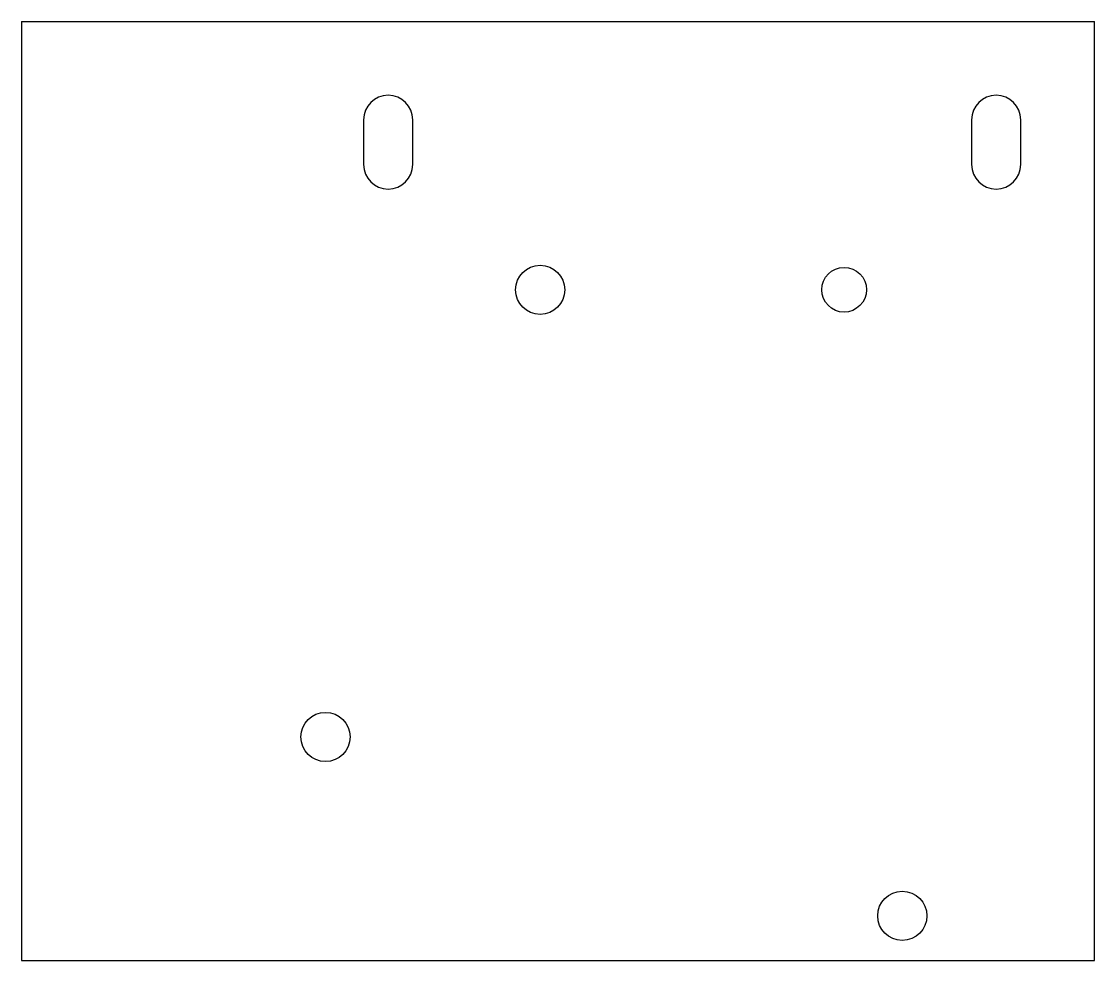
# Model space of a CAD drawing. Header units: millimetres. Extents: x -34 to 86, y -10 to 95.
import ezdxf

# ---------------------------------------------------------------- set-up
doc = ezdxf.new("R2010")
doc.units = ezdxf.units.MM
doc.layers.add('Sketch', color=7, linetype='CONTINUOUS')

msp = doc.modelspace()

# ---------------------------------------------------------------- linework, layer by layer
at = {"layer": 'Sketch'}
for p, q in [((-34, 95), (-34, -10)), ((-34, 95), (86, 95)), ((86, -10), (86, 95)), ((4.25, 84), (4.25, 79)), ((9.75, 79), (9.75, 84)), ((72.25, 84), (72.25, 79)), ((77.75, 79), (77.75, 84)), ((-34, -10), (86, -10))]:
    msp.add_line(p, q, dxfattribs=at)
for centre, radius in [((24, 65), 2.75), ((58, 65), 2.5), ((0, 15), 2.75), ((64.5, -5), 2.75)]:
    msp.add_circle(centre, radius, dxfattribs=at)
for centre, start, end in [((7, 84), 0, 180), ((75, 84), 0, 180), ((7, 79), 180, 0), ((75, 79), 180, 0)]:
    msp.add_arc(centre, 2.75, start, end, dxfattribs=at)

doc.saveas('drawing.dxf')
